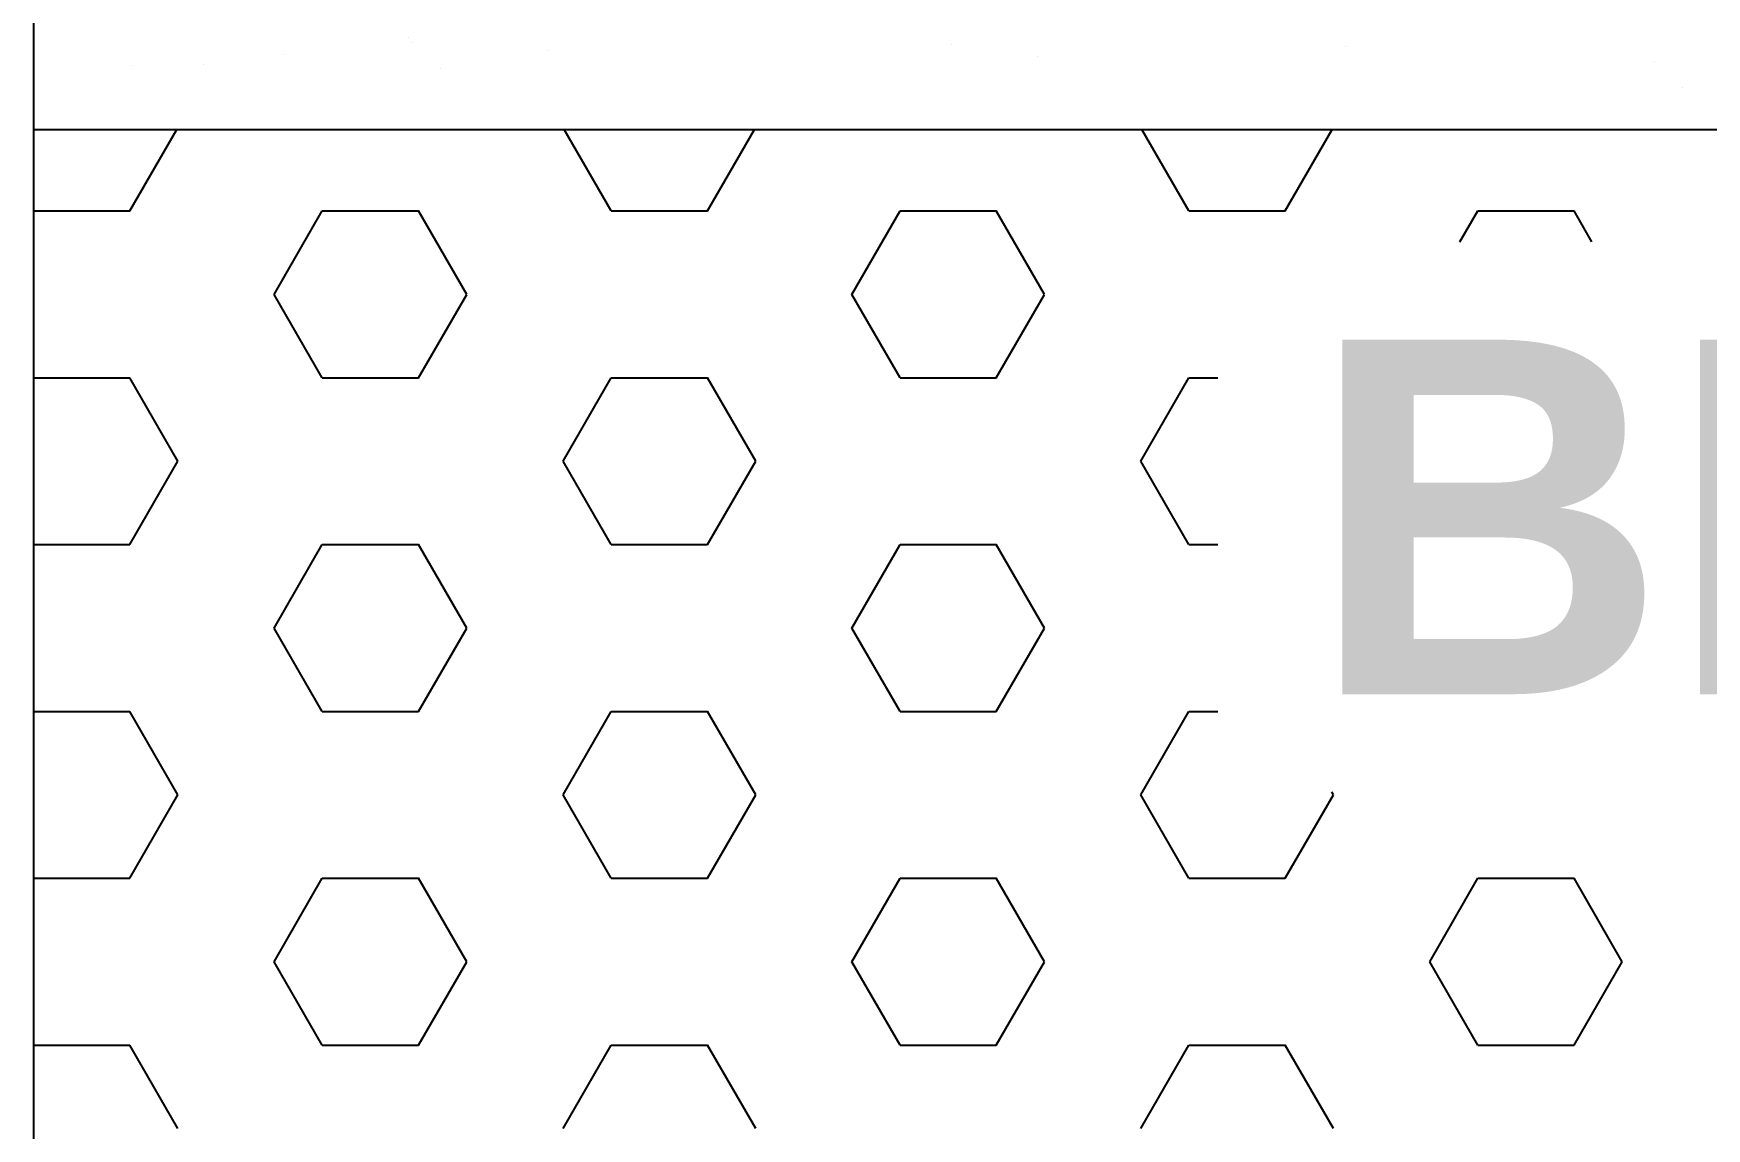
# Model space of a CAD drawing. Header units: metres. Extents: x 0 to 602, y 0 to 196.
# Drawn here: x 427.163 to 428.249, y 79.037 to 79.748 of the extents above; entities that cross this region are included whole.
import ezdxf

# ---------------------------------------------------------------- set-up
doc = ezdxf.new("R2010")
doc.units = ezdxf.units.M
doc.header["$MEASUREMENT"] = 0
doc.styles.add('style BOLD', font='arialbd.ttf')

msp = doc.modelspace()

# ---------------------------------------------------------------- linework, layer by layer
at = {"linetype": 'Continuous'}
for p, q in [((427.1628, 81.7234), (427.1628, 77.9003)), ((427.4062, 79.7448), (427.4062, 79.7448)), ((427.4087, 79.7416), (427.4087, 79.7416)), ((427.4968, 79.7367), (427.4968, 79.7367)), ((427.7586, 79.7401), (427.7586, 79.7401)), ((428.0144, 79.7388), (428.0144, 79.7388)), ((427.2267, 79.727), (427.2267, 79.727)), ((427.2729, 79.7272), (427.2729, 79.7272)), ((427.3249, 79.7341), (427.3249, 79.7341)), ((427.4272, 79.7247), (427.4272, 79.7247)), ((427.8148, 79.7328), (427.8148, 79.7328)), ((428.2149, 79.7293), (428.2149, 79.7293)), ((428.2334, 79.7125), (428.2334, 79.7125)), ((427.1628, 79.6852), (430.9438, 79.6852)), ((427.2253, 79.6324), (427.2558, 79.6852)), ((427.5378, 79.6324), (427.5073, 79.6852)), ((427.6003, 79.6324), (427.6308, 79.6852)), ((427.9128, 79.6324), (427.8823, 79.6852)), ((427.9753, 79.6324), (428.0058, 79.6852)), ((427.1628, 79.6324), (427.2253, 79.6324)), ((427.1628, 79.6324), (427.1628, 79.6324)), ((427.3191, 79.5782), (427.3503, 79.6324)), ((427.3503, 79.6324), (427.4128, 79.6324)), ((427.4441, 79.5782), (427.4128, 79.6324)), ((427.5378, 79.6324), (427.6003, 79.6324)), ((427.6941, 79.5782), (427.7253, 79.6324)), ((427.7253, 79.6324), (427.7878, 79.6324)), ((427.8191, 79.5782), (427.7878, 79.6324)), ((427.9128, 79.6324), (427.9753, 79.6324)), ((428.0887, 79.6123), (428.1003, 79.6324)), ((428.1003, 79.6324), (428.1628, 79.6324)), ((428.1744, 79.6123), (428.1628, 79.6324)), ((427.3503, 79.5241), (427.3191, 79.5782)), ((427.4128, 79.5241), (427.4441, 79.5782)), ((427.7253, 79.5241), (427.6941, 79.5782)), ((427.7878, 79.5241), (427.8191, 79.5782)), ((427.1628, 79.5241), (427.2253, 79.5241)), ((427.2566, 79.47), (427.2253, 79.5241)), ((427.3503, 79.5241), (427.4128, 79.5241)), ((427.5066, 79.47), (427.5378, 79.5241)), ((427.5378, 79.5241), (427.6003, 79.5241)), ((427.6316, 79.47), (427.6003, 79.5241)), ((427.7253, 79.5241), (427.7878, 79.5241)), ((427.8816, 79.47), (427.9128, 79.5241)), ((427.9128, 79.5241), (427.9315, 79.5241)), ((427.2253, 79.4159), (427.2566, 79.47)), ((427.5378, 79.4159), (427.5066, 79.47)), ((427.6003, 79.4159), (427.6316, 79.47)), ((427.9128, 79.4159), (427.8816, 79.47)), ((427.1628, 79.4159), (427.2253, 79.4159)), ((427.1628, 79.4159), (427.1628, 79.4159)), ((427.3191, 79.3617), (427.3503, 79.4159)), ((427.3503, 79.4159), (427.4128, 79.4159)), ((427.4441, 79.3617), (427.4128, 79.4159)), ((427.5378, 79.4159), (427.6003, 79.4159)), ((427.6941, 79.3617), (427.7253, 79.4159)), ((427.7253, 79.4159), (427.7878, 79.4159)), ((427.8191, 79.3617), (427.7878, 79.4159)), ((427.9128, 79.4159), (427.9315, 79.4159)), ((427.3503, 79.3076), (427.3191, 79.3617)), ((427.4128, 79.3076), (427.4441, 79.3617)), ((427.7253, 79.3076), (427.6941, 79.3617)), ((427.7878, 79.3076), (427.8191, 79.3617)), ((427.1628, 79.3076), (427.2253, 79.3076)), ((427.2566, 79.2535), (427.2253, 79.3076)), ((427.3503, 79.3076), (427.4128, 79.3076)), ((427.5066, 79.2535), (427.5378, 79.3076)), ((427.5378, 79.3076), (427.6003, 79.3076)), ((427.6316, 79.2535), (427.6003, 79.3076)), ((427.7253, 79.3076), (427.7878, 79.3076)), ((427.8816, 79.2535), (427.9128, 79.3076)), ((427.9128, 79.3076), (427.9315, 79.3076)), ((427.2253, 79.1994), (427.2566, 79.2535)), ((427.5378, 79.1994), (427.5066, 79.2535)), ((427.6003, 79.1994), (427.6316, 79.2535)), ((427.9128, 79.1994), (427.8816, 79.2535)), ((427.9753, 79.1994), (428.0066, 79.2535)), ((428.0066, 79.2535), (428.0055, 79.2553)), ((427.1628, 79.1994), (427.2253, 79.1994)), ((427.1628, 79.1994), (427.1628, 79.1994)), ((427.3191, 79.1452), (427.3503, 79.1994)), ((427.3503, 79.1994), (427.4128, 79.1994)), ((427.4441, 79.1452), (427.4128, 79.1994)), ((427.5378, 79.1994), (427.6003, 79.1994)), ((427.6941, 79.1452), (427.7253, 79.1994)), ((427.7253, 79.1994), (427.7878, 79.1994)), ((427.8191, 79.1452), (427.7878, 79.1994)), ((427.9128, 79.1994), (427.9753, 79.1994)), ((428.0691, 79.1452), (428.1003, 79.1994)), ((428.1003, 79.1994), (428.1628, 79.1994)), ((428.1941, 79.1452), (428.1628, 79.1994)), ((427.3503, 79.0911), (427.3191, 79.1452)), ((427.4128, 79.0911), (427.4441, 79.1452)), ((427.7253, 79.0911), (427.6941, 79.1452)), ((427.7878, 79.0911), (427.8191, 79.1452)), ((428.1003, 79.0911), (428.0691, 79.1452)), ((428.1628, 79.0911), (428.1941, 79.1452)), ((427.1628, 79.0911), (427.2253, 79.0911)), ((427.2566, 79.037), (427.2253, 79.0911)), ((427.3503, 79.0911), (427.4128, 79.0911)), ((427.5066, 79.037), (427.5378, 79.0911)), ((427.5378, 79.0911), (427.6003, 79.0911)), ((427.6316, 79.037), (427.6003, 79.0911)), ((427.7253, 79.0911), (427.7878, 79.0911)), ((427.8816, 79.037), (427.9128, 79.0911)), ((427.9128, 79.0911), (427.9753, 79.0911)), ((428.0066, 79.037), (427.9753, 79.0911)), ((428.1003, 79.0911), (428.1628, 79.0911))]:
    msp.add_line(p, q, dxfattribs=at)

# ---------------------------------------------------------------- texts
at = {"linetype": 'Continuous', "style": 'style BOLD'}
msp.add_text('BROKEN BRICKS', height=0.23, dxfattribs=at).set_placement((427.991, 79.3188))

doc.saveas('drawing.dxf')
